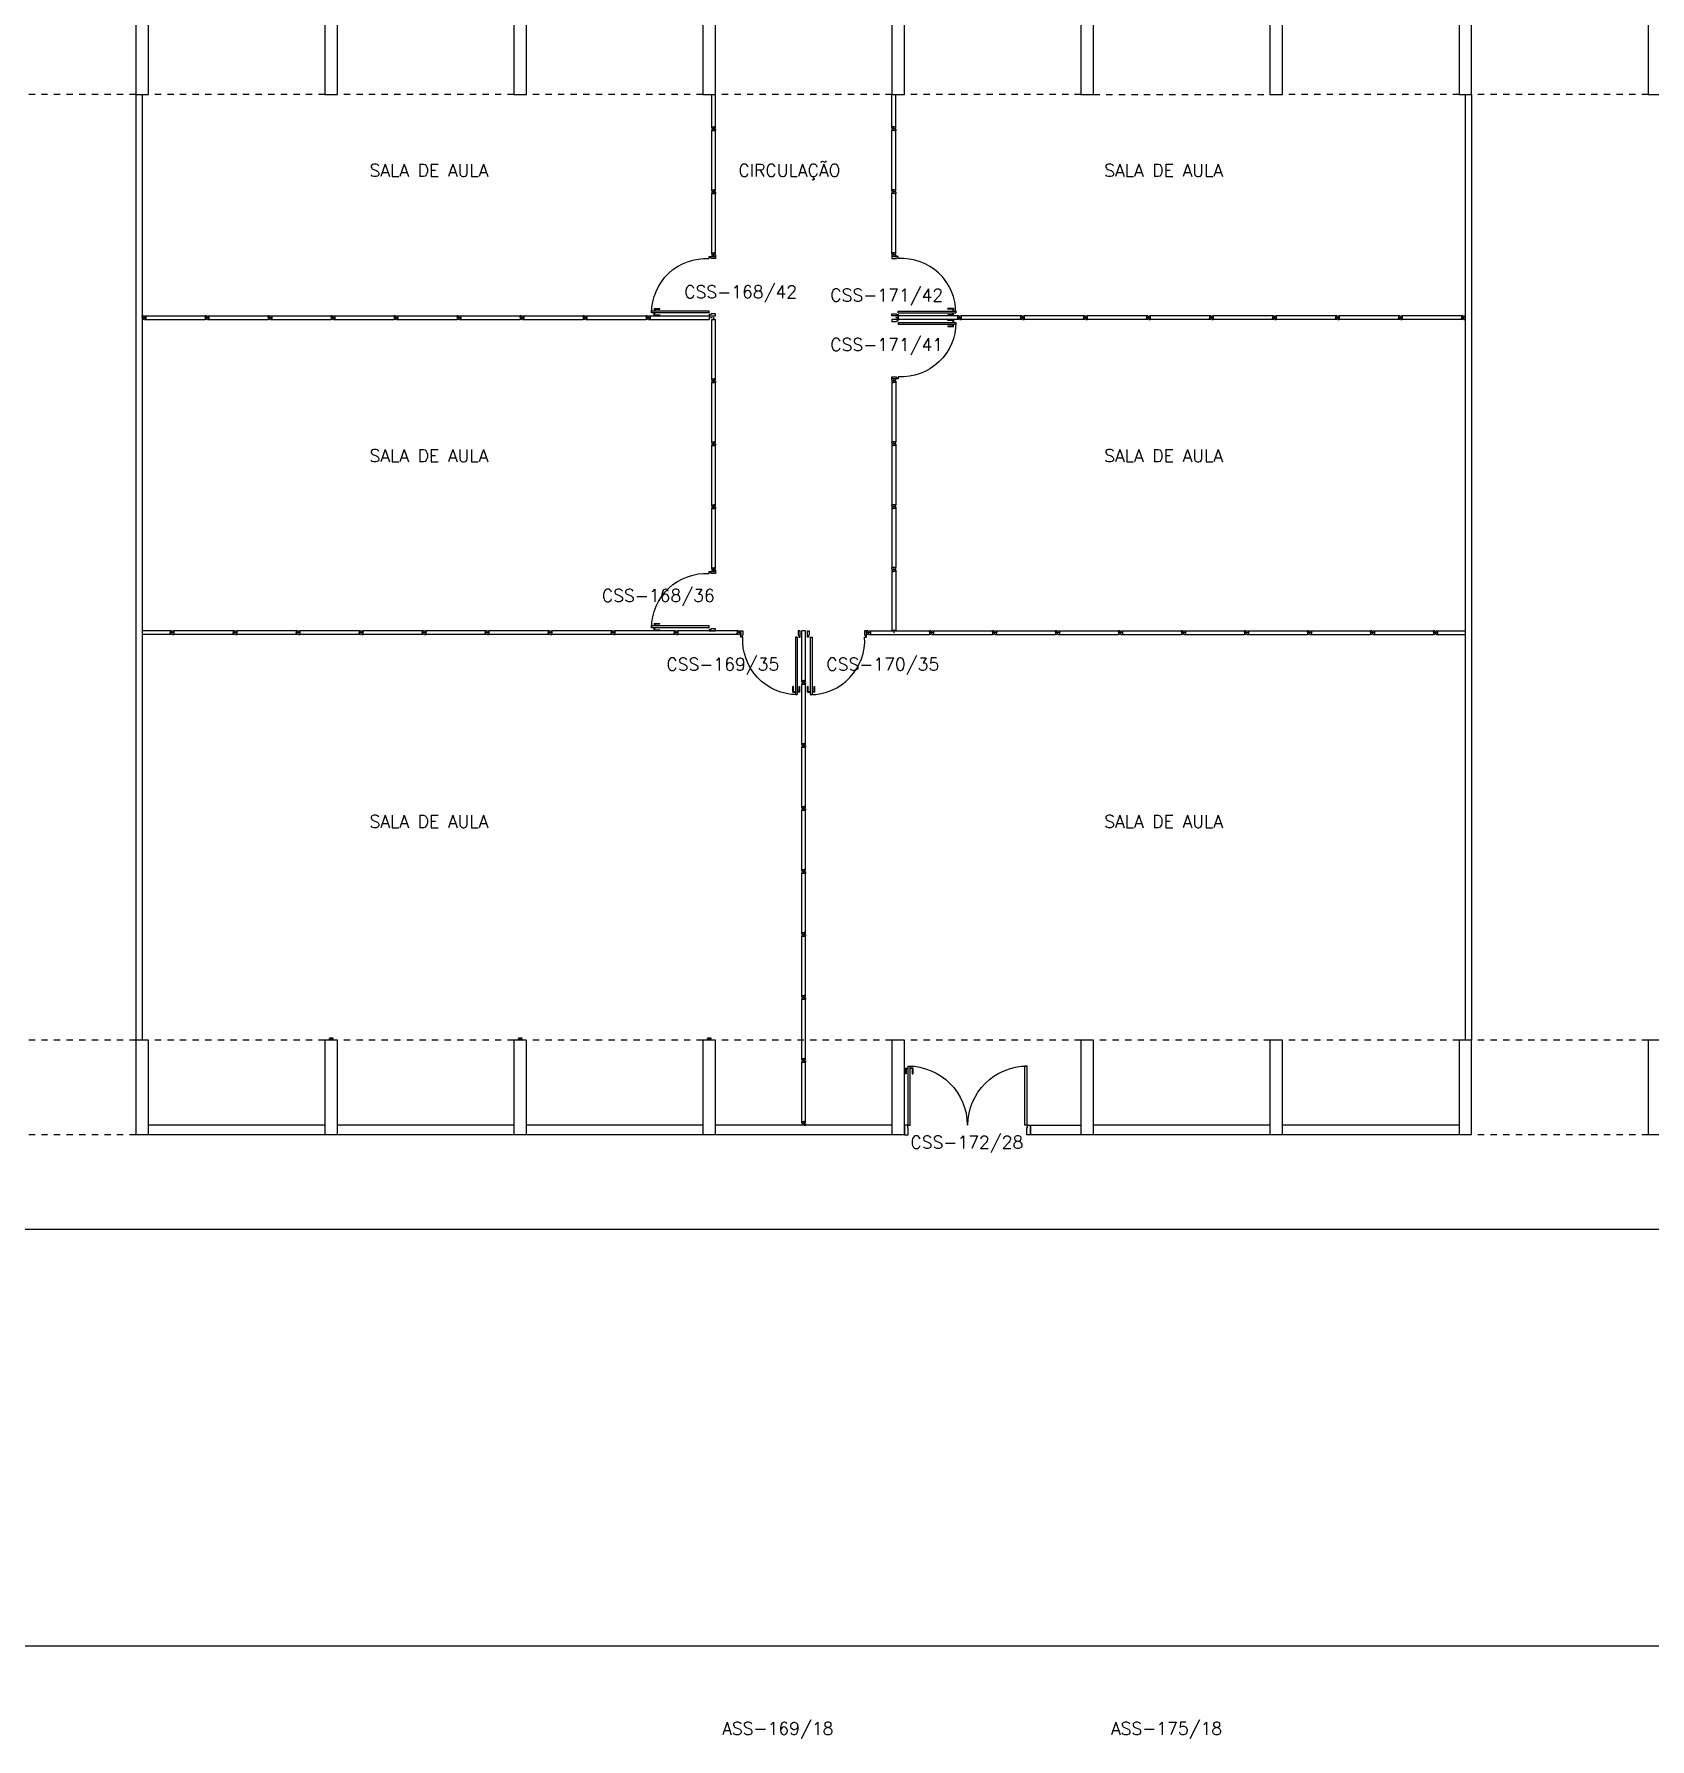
# Model space of a CAD drawing. Extents: x -248 to -11, y 347 to 447.
# Drawn here: x -76.88 to -51.24, y 379.48 to 406.54 of the extents above; entities that cross this region are included whole.
import ezdxf
from ezdxf.enums import TextEntityAlignment as Align

# ---------------------------------------------------------------- set-up
doc = ezdxf.new("R2010")
doc.units = 0
doc.header["$LTSCALE"] = 0.02
doc.header["$MEASUREMENT"] = 0
doc.linetypes.add('HIDDEN2', pattern=[0.1875, 0.125, -0.0625])
doc.layers.get('0').update_dxf_attribs({"linetype": 'CONTINUOUS'})
for name, color, linetype in [('ALV', 2, 'CONTINUOUS'), ('DIV', 2, 'CONTINUOUS'), ('ESQ', 1, 'CONTINUOUS'), ('ESTR', 3, 'CONTINUOUS'), ('PISO', 1, 'CONTINUOUS'), ('PROJ', 1, 'HIDDEN2'), ('TEXTO', 2, 'CONTINUOUS'), ('TEXTO-ENDEREÇO', 2, 'CONTINUOUS')]:
    doc.layers.add(name, color=color, linetype=linetype)
doc.styles.add('UNB-100', font='simplex.shx', dxfattribs={"height": 0.2})
doc.styles.add('UNB-100-1', font='simplex.shx', dxfattribs={"height": 0.2})

# ---------------------------------------------------------------- blocks, each defined once
blk = doc.blocks.new('PILAR-SSS')
for points in [[(0.003, -26.452), (0.003, -27.952), (0.203, -27.952), (0.203, -26.452)], [(0.003, -42.962), (0.003, -44.462), (0.203, -44.462), (0.203, -42.962)]]:
    blk.add_lwpolyline(points, close=True)
blk = doc.blocks.new('MTINI-SSS')
for p, q in [((-0.03, 0.008), (-0.03, 0.028)), ((-0.03, 0.028), (-0.008, 0.028)), ((-0.03, 0.008), (-0.02, 0.008)), ((-0.02, 0), (-0.02, 0.008)), ((-0.001, 0), (-0.02, 0)), ((-0.008, 0.019), (-0.008, 0.028)), ((0.008, 0.019), (-0.008, 0.019)), ((0.005, 0), (-0.005, 0)), ((0.02, 0), (-0.001, 0)), ((0, -0.005), (0, 0.005)), ((0.008, 0.019), (0.008, 0.028)), ((0.03, 0.028), (0.008, 0.028)), ((0.03, 0.008), (0.02, 0.008)), ((0.02, 0), (0.02, 0.008)), ((0.03, 0.008), (0.03, 0.028))]:
    blk.add_line(p, q)
blk = doc.blocks.new('PTDP-SSS')
for p, q in [((0.055, 1.015), (0.09, 1.015)), ((0.055, 0.075), (0.055, 1.015)), ((0.09, 0.075), (0.09, 1.015)), ((1.91, 0.075), (1.91, 1.015)), ((1.945, 1.015), (1.91, 1.015)), ((1.945, 0.075), (1.945, 1.015)), ((0.05, 0.075), (0, 0.075)), ((0, 0.075), (0, -0.075)), ((0.05, 0.04), (0.05, 0.075)), ((0.06, 0.04), (0.05, 0.04)), ((0.055, 0.075), (0.09, 0.075)), ((0.06, -0.075), (0.06, 0.04)), ((1.945, 0.075), (1.91, 0.075)), ((1.94, -0.075), (1.94, 0.04)), ((1.94, 0.04), (1.95, 0.04)), ((1.95, 0.04), (1.95, 0.075)), ((1.95, 0.075), (2, 0.075)), ((2, 0.075), (2, -0.075)), ((0, -0.075), (0.06, -0.075)), ((2, -0.075), (1.94, -0.075))]:
    blk.add_line(p, q)
for centre, start, end in [((0.055, 0.075), 0, 90), ((1.945, 0.075), 90, 180)]:
    blk.add_arc(centre, 0.94, start, end)
blk = doc.blocks.new('DIVMT-SSS')
for p, q in [((-0.03, 0.008), (-0.03, 0.03)), ((-0.006, 0.03), (-0.03, 0.03)), ((-0.03, 0.008), (-0.02, 0.008)), ((-0.02, -0.008), (-0.02, 0.008)), ((-0.006, 0.02), (-0.006, 0.03)), ((0.006, 0.02), (-0.006, 0.02)), ((-0.005, 0), (0.005, 0)), ((0.005, 0), (-0.005, 0)), ((0, 0.005), (0, -0.005)), ((0, -0.005), (0, 0.005)), ((0.006, 0.03), (0.03, 0.03)), ((0.006, 0.02), (0.006, 0.03)), ((0.03, 0.008), (0.02, 0.008)), ((0.02, -0.008), (0.02, 0.008)), ((0.03, 0.008), (0.03, 0.03)), ((-0.03, -0.008), (-0.03, -0.03)), ((-0.03, -0.008), (-0.02, -0.008)), ((-0.03, -0.03), (-0.03, -0.97)), ((-0.03, -0.03), (-0.009, -0.03)), ((0.03, -0.03), (-0.03, -0.03)), ((-0.03, -0.03), (-0.006, -0.03)), ((-0.009, -0.03), (-0.027, -0.03)), ((-0.006, -0.02), (-0.006, -0.03)), ((-0.006, -0.02), (0.006, -0.02)), ((-0.006, -0.02), (-0.006, -0.03)), ((0.006, -0.02), (-0.006, -0.02)), ((0.005, -0.03), (-0.005, -0.03)), ((0.006, -0.02), (0.006, -0.03)), ((0.006, -0.02), (0.006, -0.03)), ((0.03, -0.03), (0.006, -0.03)), ((0.03, -0.008), (0.02, -0.008)), ((0.03, -0.008), (0.03, -0.03)), ((0.03, -0.03), (0.03, -0.97)), ((0.03, -0.97), (-0.03, -0.97)), ((-0.006, -0.98), (-0.006, -0.97)), ((-0.006, -0.98), (0.006, -0.98)), ((0.006, -1.001), (-0.006, -1.001)), ((0.005, -0.97), (-0.005, -0.97)), ((0, -0.994), (0, -1.007)), ((0, -1.02), (0, -1.021)), ((0.006, -0.98), (0.006, -0.97))]:
    blk.add_line(p, q)
blk = doc.blocks.new('PDV2D-SSS')
for p, q in [((-0.148, 0.925), (-0.108, 0.925)), ((-0.148, 0.925), (-0.148, 0.835)), ((-0.138, 0.835), (-0.148, 0.835)), ((-0.138, 0.915), (-0.108, 0.915)), ((-0.138, 0.915), (-0.138, 0.835)), ((-0.106, 0.965), (-0.076, 0.965)), ((-0.106, 0.05), (-0.106, 0.965)), ((-0.076, 0.05), (-0.076, 0.965)), ((-0.034, 0.925), (-0.074, 0.925)), ((-0.044, 0.915), (-0.074, 0.915)), ((-0.044, 0.915), (-0.044, 0.835)), ((-0.044, 0.835), (-0.034, 0.835)), ((-0.034, 0.925), (-0.034, 0.835)), ((-0.95, 0.05), (-0.97, 0.05)), ((-0.97, 0.05), (-0.97, 0.035)), ((-0.97, 0.035), (-0.97, -0.035)), ((-0.95, 0.02), (-0.95, 0.05)), ((-0.95, 0.02), (-0.94, 0.02)), ((-0.94, -0.05), (-0.94, 0.02)), ((-0.076, 0.05), (-0.106, 0.05)), ((-0.051, 0.02), (-0.061, 0.02)), ((-0.061, -0.05), (-0.061, 0.02)), ((-0.051, 0.05), (-0.031, 0.05)), ((-0.051, 0.02), (-0.051, 0.05)), ((-0.031, 0.05), (-0.031, -0.05)), ((-0.97, -0.035), (-0.97, -0.05)), ((-0.97, -0.05), (-0.94, -0.05)), ((-0.031, -0.05), (-0.061, -0.05))]:
    blk.add_line(p, q)
at = {"color": 1}
blk.add_arc((-0.076, 0.1), 0.865, 90, 183.3214, dxfattribs=at)

msp = doc.modelspace()

# ---------------------------------------------------------------- linework, layer by layer
at = {"layer": 'ALV'}
for p, q in [((-72.266, 389.217), (-75.066, 389.217)), ((-69.266, 389.217), (-72.066, 389.217)), ((-66.266, 389.217), (-69.066, 389.217)), ((-63.266, 389.217), (-66.066, 389.217)), ((-61.066, 389.217), (-60.266, 389.217)), ((-61.066, 389.067), (-61.066, 389.217)), ((-57.266, 389.217), (-60.066, 389.217)), ((-54.266, 389.217), (-57.066, 389.217)), ((-72.266, 389.067), (-75.066, 389.067)), ((-69.266, 389.067), (-72.066, 389.067)), ((-66.266, 389.067), (-69.066, 389.067)), ((-63.266, 389.067), (-66.066, 389.067)), ((-60.266, 389.067), (-61.066, 389.067)), ((-57.266, 389.067), (-60.066, 389.067)), ((-54.266, 389.067), (-57.066, 389.067))]:
    msp.add_line(p, q, dxfattribs=at)
at = {"layer": 'DIV'}
for p, q in [((-66.126, 405.067), (-66.126, 405.577)), ((-66.066, 405.067), (-66.066, 405.577)), ((-63.266, 405.067), (-63.266, 405.577)), ((-63.206, 405.067), (-63.206, 405.577)), ((-66.126, 405.067), (-66.066, 405.067)), ((-66.126, 405.045), (-66.126, 405.067)), ((-66.126, 405.067), (-66.102, 405.067)), ((-66.126, 405.045), (-66.116, 405.045)), ((-66.126, 405.029), (-66.126, 405.007)), ((-66.126, 405.029), (-66.116, 405.029)), ((-66.102, 405.007), (-66.126, 405.007)), ((-66.116, 405.045), (-66.116, 405.029)), ((-66.102, 405.057), (-66.102, 405.067)), ((-66.102, 405.057), (-66.102, 405.067)), ((-66.09, 405.057), (-66.102, 405.057)), ((-66.102, 405.057), (-66.09, 405.057)), ((-66.091, 405.037), (-66.102, 405.037)), ((-66.102, 405.037), (-66.091, 405.037)), ((-66.102, 405.016), (-66.102, 405.007)), ((-66.102, 405.016), (-66.09, 405.016)), ((-66.101, 405.067), (-66.091, 405.067)), ((-66.096, 405.032), (-66.096, 405.042)), ((-66.096, 405.042), (-66.096, 405.032)), ((-66.09, 405.057), (-66.09, 405.067)), ((-66.066, 405.067), (-66.09, 405.067)), ((-66.09, 405.057), (-66.09, 405.067)), ((-66.09, 405.016), (-66.09, 405.007)), ((-66.09, 405.007), (-66.066, 405.007)), ((-66.066, 405.067), (-66.087, 405.067)), ((-66.087, 405.067), (-66.069, 405.067)), ((-66.076, 405.045), (-66.076, 405.029)), ((-66.066, 405.045), (-66.076, 405.045)), ((-66.066, 405.029), (-66.076, 405.029)), ((-66.066, 405.045), (-66.066, 405.067)), ((-66.066, 405.029), (-66.066, 405.007)), ((-63.266, 405.067), (-63.245, 405.067)), ((-63.206, 405.067), (-63.266, 405.067)), ((-63.266, 405.045), (-63.266, 405.067)), ((-63.266, 405.067), (-63.242, 405.067)), ((-63.266, 405.045), (-63.256, 405.045)), ((-63.266, 405.029), (-63.266, 405.007)), ((-63.266, 405.029), (-63.256, 405.029)), ((-63.242, 405.007), (-63.266, 405.007)), ((-63.245, 405.067), (-63.263, 405.067)), ((-63.256, 405.045), (-63.256, 405.029)), ((-63.242, 405.057), (-63.242, 405.067)), ((-63.242, 405.057), (-63.242, 405.067)), ((-63.242, 405.057), (-63.23, 405.057)), ((-63.23, 405.057), (-63.242, 405.057)), ((-63.242, 405.016), (-63.242, 405.007)), ((-63.23, 405.016), (-63.242, 405.016)), ((-63.231, 405.067), (-63.241, 405.067)), ((-63.241, 405.037), (-63.231, 405.037)), ((-63.231, 405.037), (-63.241, 405.037)), ((-63.236, 405.032), (-63.236, 405.042)), ((-63.236, 405.042), (-63.236, 405.032)), ((-63.23, 405.057), (-63.23, 405.067)), ((-63.206, 405.067), (-63.23, 405.067)), ((-63.23, 405.057), (-63.23, 405.067)), ((-63.23, 405.016), (-63.23, 405.007)), ((-63.23, 405.007), (-63.206, 405.007)), ((-63.206, 405.045), (-63.216, 405.045)), ((-63.216, 405.045), (-63.216, 405.029)), ((-63.206, 405.029), (-63.216, 405.029)), ((-63.206, 405.045), (-63.206, 405.067)), ((-63.206, 405.029), (-63.206, 405.007)), ((-74.723, 397.067), (-75.166, 397.067)), ((-74.723, 397.067), (-74.723, 397.007)), ((-74.701, 397.067), (-74.723, 397.067)), ((-74.723, 397.067), (-74.723, 397.043)), ((-74.714, 397.043), (-74.723, 397.043)), ((-74.714, 397.043), (-74.723, 397.043)), ((-74.723, 397.042), (-74.723, 397.032)), ((-74.714, 397.031), (-74.723, 397.031)), ((-74.723, 397.007), (-74.723, 397.031)), ((-74.714, 397.031), (-74.723, 397.031)), ((-74.723, 397.007), (-74.723, 397.028)), ((-74.723, 397.028), (-74.723, 397.01)), ((-74.714, 397.031), (-74.714, 397.043)), ((-74.714, 397.043), (-74.714, 397.031)), ((-74.701, 397.067), (-74.701, 397.057)), ((-74.701, 397.057), (-74.685, 397.057)), ((-74.701, 397.017), (-74.685, 397.017)), ((-74.701, 397.007), (-74.701, 397.017)), ((-74.688, 397.037), (-74.699, 397.037)), ((-74.699, 397.037), (-74.688, 397.037)), ((-74.693, 397.032), (-74.693, 397.043)), ((-74.693, 397.043), (-74.693, 397.032)), ((-74.685, 397.067), (-74.663, 397.067)), ((-74.685, 397.067), (-74.685, 397.057)), ((-74.685, 397.007), (-74.685, 397.017)), ((-74.673, 397.043), (-74.663, 397.043)), ((-74.673, 397.043), (-74.673, 397.031)), ((-74.673, 397.031), (-74.663, 397.031)), ((-74.663, 397.043), (-74.663, 397.067)), ((-74.663, 397.031), (-74.663, 397.007)), ((-64.696, 396.277), (-64.696, 397.067)), ((-64.636, 397.067), (-64.696, 397.067)), ((-64.636, 396.277), (-64.636, 397.067)), ((-54.669, 397.043), (-54.669, 397.067)), ((-54.647, 397.067), (-54.669, 397.067)), ((-54.659, 397.043), (-54.669, 397.043)), ((-54.669, 397.031), (-54.669, 397.007)), ((-54.659, 397.031), (-54.669, 397.031)), ((-54.659, 397.043), (-54.659, 397.031)), ((-54.647, 397.067), (-54.647, 397.057)), ((-54.631, 397.057), (-54.647, 397.057)), ((-54.647, 397.007), (-54.647, 397.017)), ((-54.631, 397.017), (-54.647, 397.017)), ((-54.644, 397.037), (-54.634, 397.037)), ((-54.634, 397.037), (-54.644, 397.037)), ((-54.639, 397.032), (-54.639, 397.043)), ((-54.639, 397.043), (-54.639, 397.032)), ((-54.631, 397.067), (-54.609, 397.067)), ((-54.631, 397.067), (-54.631, 397.057)), ((-54.631, 397.007), (-54.631, 397.017)), ((-54.618, 397.043), (-54.609, 397.043)), ((-54.618, 397.031), (-54.618, 397.043)), ((-54.618, 397.043), (-54.609, 397.043)), ((-54.618, 397.043), (-54.618, 397.031)), ((-54.618, 397.031), (-54.609, 397.031)), ((-54.618, 397.031), (-54.609, 397.031)), ((-54.609, 397.067), (-54.166, 397.067)), ((-54.609, 397.067), (-54.609, 397.007)), ((-54.609, 397.067), (-54.609, 397.043)), ((-54.609, 397.042), (-54.609, 397.032)), ((-54.609, 397.007), (-54.609, 397.031)), ((-54.609, 397.007), (-54.609, 397.028)), ((-54.609, 397.028), (-54.609, 397.01)), ((-74.723, 397.007), (-75.166, 397.007)), ((-74.701, 397.007), (-74.723, 397.007)), ((-74.685, 397.007), (-74.663, 397.007)), ((-54.647, 397.007), (-54.669, 397.007)), ((-54.631, 397.007), (-54.609, 397.007)), ((-54.609, 397.007), (-54.166, 397.007)), ((-64.696, 396.277), (-64.636, 396.277)), ((-64.696, 396.255), (-64.696, 396.277)), ((-64.696, 396.277), (-64.672, 396.277)), ((-64.696, 396.255), (-64.686, 396.255)), ((-64.696, 396.239), (-64.696, 396.217)), ((-64.696, 396.239), (-64.686, 396.239)), ((-64.672, 396.217), (-64.696, 396.217)), ((-64.686, 396.255), (-64.686, 396.239)), ((-64.672, 396.268), (-64.672, 396.277)), ((-64.672, 396.268), (-64.672, 396.277)), ((-64.66, 396.268), (-64.672, 396.268)), ((-64.672, 396.268), (-64.66, 396.268)), ((-64.672, 396.227), (-64.672, 396.217)), ((-64.672, 396.227), (-64.66, 396.227)), ((-64.671, 396.277), (-64.661, 396.277)), ((-64.661, 396.247), (-64.671, 396.247)), ((-64.671, 396.247), (-64.661, 396.247)), ((-64.666, 396.242), (-64.666, 396.253)), ((-64.666, 396.253), (-64.666, 396.242)), ((-64.66, 396.268), (-64.66, 396.277)), ((-64.636, 396.277), (-64.66, 396.277)), ((-64.66, 396.268), (-64.66, 396.277)), ((-64.66, 396.227), (-64.66, 396.217)), ((-64.66, 396.217), (-64.636, 396.217)), ((-64.636, 396.277), (-64.657, 396.277)), ((-64.657, 396.277), (-64.639, 396.277)), ((-64.646, 396.255), (-64.646, 396.239)), ((-64.636, 396.255), (-64.646, 396.255)), ((-64.636, 396.239), (-64.646, 396.239)), ((-64.636, 396.255), (-64.636, 396.277)), ((-64.636, 396.239), (-64.636, 396.217)), ((-72.135, 390.598), (-72.195, 390.598)), ((-72.171, 390.588), (-72.171, 390.598)), ((-72.171, 390.588), (-72.159, 390.588)), ((-72.159, 390.567), (-72.171, 390.567)), ((-72.16, 390.598), (-72.17, 390.598)), ((-72.165, 390.587), (-72.165, 390.586)), ((-72.165, 390.574), (-72.165, 390.56)), ((-72.159, 390.588), (-72.159, 390.598)), ((-69.135, 390.598), (-69.195, 390.598)), ((-69.171, 390.588), (-69.171, 390.598)), ((-69.171, 390.588), (-69.159, 390.588)), ((-69.159, 390.567), (-69.171, 390.567)), ((-69.16, 390.598), (-69.17, 390.598)), ((-69.165, 390.587), (-69.165, 390.586)), ((-69.165, 390.574), (-69.165, 390.56)), ((-69.159, 390.588), (-69.159, 390.598)), ((-66.135, 390.598), (-66.195, 390.598)), ((-66.171, 390.588), (-66.171, 390.598)), ((-66.171, 390.588), (-66.159, 390.588)), ((-66.159, 390.567), (-66.171, 390.567)), ((-66.16, 390.598), (-66.17, 390.598)), ((-66.165, 390.587), (-66.165, 390.586)), ((-66.165, 390.574), (-66.165, 390.56)), ((-66.159, 390.588), (-66.159, 390.598))]:
    msp.add_line(p, q, dxfattribs=at)
at = {"layer": 'ESQ'}
for p, q in [((-75.266, 405.577), (-75.266, 390.567)), ((-75.166, 405.577), (-75.166, 390.567)), ((-54.166, 405.577), (-54.166, 390.567)), ((-54.066, 405.577), (-54.066, 390.567)), ((-63.052, 390.125), (-63.052, 390.035)), ((-63.052, 390.125), (-63.011, 390.125)), ((-63.042, 390.035), (-63.051, 390.035)), ((-63.042, 390.115), (-63.042, 390.035)), ((-63.042, 390.115), (-63.011, 390.115)), ((-62.936, 390.125), (-62.976, 390.125)), ((-62.946, 390.115), (-62.976, 390.115)), ((-62.946, 390.115), (-62.946, 390.035)), ((-62.946, 390.035), (-62.937, 390.035)), ((-62.936, 390.125), (-62.936, 390.035))]:
    msp.add_line(p, q, dxfattribs=at)
at = {"layer": 'PISO'}
for p, q in [((-240.266, 387.567), (-12.049, 387.567)), ((-240.266, 380.953), (-12.049, 380.953))]:
    msp.add_line(p, q, dxfattribs=at)
at = {"layer": 'PROJ'}
for p, q in [((-75.266, 405.577), (-78.066, 405.577)), ((-72.266, 405.577), (-75.066, 405.577)), ((-69.266, 405.577), (-72.066, 405.577)), ((-66.266, 405.577), (-69.066, 405.577)), ((-63.266, 405.577), (-66.066, 405.577)), ((-60.266, 405.577), (-63.066, 405.577)), ((-60.066, 405.577), (-57.266, 405.577)), ((-54.266, 405.577), (-57.066, 405.577)), ((-51.266, 405.577), (-54.066, 405.577)), ((-75.266, 390.567), (-78.066, 390.567)), ((-72.266, 390.567), (-75.066, 390.567)), ((-69.266, 390.567), (-72.066, 390.567)), ((-66.266, 390.567), (-69.066, 390.567)), ((-63.266, 390.567), (-66.066, 390.567)), ((-60.266, 390.567), (-63.066, 390.567)), ((-57.266, 390.567), (-60.066, 390.567)), ((-54.266, 390.567), (-57.066, 390.567)), ((-51.266, 390.567), (-54.066, 390.567)), ((-75.266, 389.067), (-78.066, 389.067)), ((-51.266, 389.067), (-54.066, 389.067))]:
    msp.add_line(p, q, dxfattribs=at)

# ---------------------------------------------------------------- block references
at = {"layer": 'DIV'}
for name, p, rotation in [('DIVMT-SSS', (-66.096, 404.037), 179.9999999294884), ('DIVMT-SSS', (-66.096, 403.037), 179.9999999294884), ('PDV2D-SSS', (-63.216, 402.036), 269.9999999529933), ('DIVMT-SSS', (-75.136, 402.037), 89.99999997649687), ('DIVMT-SSS', (-74.136, 402.037), 89.99999997649687), ('DIVMT-SSS', (-73.136, 402.037), 89.99999997649687), ('DIVMT-SSS', (-72.136, 402.037), 89.99999997649687), ('DIVMT-SSS', (-71.136, 402.037), 89.99999997649687), ('DIVMT-SSS', (-70.136, 402.037), 89.99999997649687), ('DIVMT-SSS', (-69.136, 402.037), 89.99999997649687), ('DIVMT-SSS', (-68.136, 402.037), 89.99999997649687), ('DIVMT-SSS', (-67.136, 402.037), 89.99999997649687), ('DIVMT-SSS', (-66.096, 401.037), 179.9999999294884), ('DIVMT-SSS', (-66.096, 400.037), 179.9999999294884), ('DIVMT-SSS', (-63.236, 401.038), 359.9999999294884), ('DIVMT-SSS', (-66.096, 399.037), 179.9999999294884), ('DIVMT-SSS', (-63.236, 400.038), 359.9999999294884), ('DIVMT-SSS', (-66.096, 398.037), 179.9999999294884), ('DIVMT-SSS', (-63.236, 399.038), 359.9999999294884), ('DIVMT-SSS', (-63.236, 398.038), 359.9999999294884), ('PDV2D-SSS', (-64.639, 397.017), 179.999999976495), ('DIVMT-SSS', (-63.639, 397.037), 89.99999997649687), ('DIVMT-SSS', (-62.639, 397.037), 89.99999997649687), ('DIVMT-SSS', (-61.639, 397.037), 89.99999997649687), ('DIVMT-SSS', (-60.639, 397.037), 89.99999997649687), ('DIVMT-SSS', (-59.639, 397.037), 89.99999997649687), ('DIVMT-SSS', (-58.639, 397.037), 89.99999997649687), ('DIVMT-SSS', (-57.639, 397.037), 89.99999997649687), ('DIVMT-SSS', (-56.639, 397.037), 89.99999997649687), ('DIVMT-SSS', (-55.639, 397.037), 89.99999997649687), ('DIVMT-SSS', (-64.666, 395.247), 179.9999999294884), ('DIVMT-SSS', (-64.666, 394.247), 179.9999999294884), ('DIVMT-SSS', (-64.666, 393.247), 179.9999999294884), ('DIVMT-SSS', (-64.666, 392.247), 179.9999999294884), ('DIVMT-SSS', (-64.666, 391.247), 179.9999999294884), ('DIVMT-SSS', (-64.666, 390.247), 179.9999999294884), ('MTINI-SSS', (-72.165, 390.567), 359.9999999764968), ('MTINI-SSS', (-69.165, 390.567), 359.9999999764968), ('MTINI-SSS', (-66.165, 390.567), 359.9999999764968), ('DIVMT-SSS', (-64.666, 389.247), 179.9999999294884)]:
    msp.add_blockref(name, p, dxfattribs=dict(at, rotation=rotation))
at = {"layer": 'DIV', "xscale": -1}
for name, p, rotation in [('DIVMT-SSS', (-63.236, 404.037), 180.0000000705116), ('DIVMT-SSS', (-63.236, 403.037), 180.0000000705116), ('PDV2D-SSS', (-66.116, 402.036), 90.00000004700664), ('PDV2D-SSS', (-63.216, 402.038), 270.0000000470067), ('DIVMT-SSS', (-62.196, 402.037), 270.0000000235033), ('DIVMT-SSS', (-61.196, 402.037), 270.0000000235033), ('DIVMT-SSS', (-60.196, 402.037), 270.0000000235033), ('DIVMT-SSS', (-59.196, 402.037), 270.0000000235033), ('DIVMT-SSS', (-58.196, 402.037), 270.0000000235033), ('DIVMT-SSS', (-57.196, 402.037), 270.0000000235033), ('DIVMT-SSS', (-56.196, 402.037), 270.0000000235033), ('DIVMT-SSS', (-55.196, 402.037), 270.0000000235033), ('DIVMT-SSS', (-54.196, 402.037), 270.0000000235033), ('PDV2D-SSS', (-66.116, 397.036), 90.00000004700664), ('DIVMT-SSS', (-73.693, 397.037), 270.0000000235033), ('DIVMT-SSS', (-72.693, 397.037), 270.0000000235033), ('DIVMT-SSS', (-71.693, 397.037), 270.0000000235033), ('DIVMT-SSS', (-70.693, 397.037), 270.0000000235033), ('DIVMT-SSS', (-69.693, 397.037), 270.0000000235033), ('DIVMT-SSS', (-68.693, 397.037), 270.0000000235033), ('DIVMT-SSS', (-67.693, 397.037), 270.0000000235033), ('DIVMT-SSS', (-66.693, 397.037), 270.0000000235033), ('DIVMT-SSS', (-65.693, 397.037), 270.0000000235033), ('PDV2D-SSS', (-64.693, 397.017), 180.000000023505)]:
    msp.add_blockref(name, p, dxfattribs=dict(at, rotation=rotation))
at = {"layer": 'ESQ', "xscale": -1, "rotation": 2.350311945065187e-08}
msp.add_blockref('PTDP-SSS', (-61.066, 389.142), dxfattribs=at)
at = {"layer": 'ESTR'}
for p in [(-75.269, 433.53), (-72.269, 433.53), (-69.269, 433.53), (-66.269, 433.53), (-63.269, 433.53), (-60.269, 433.53), (-57.269, 433.53), (-54.269, 433.53), (-51.269, 433.53)]:
    msp.add_blockref('PILAR-SSS', p, dxfattribs=at)

# ---------------------------------------------------------------- texts
at = {"layer": 'TEXTO', "style": 'UNB-100'}
for s, p in [('SALA DE AULA', (-71.557, 404.275)), ('CIRCULAÇÃO', (-65.703, 404.275)), ('SALA DE AULA', (-59.897, 404.275)), ('SALA DE AULA', (-71.557, 399.746)), ('SALA DE AULA', (-59.897, 399.746)), ('SALA DE AULA', (-71.557, 393.94)), ('SALA DE AULA', (-59.897, 393.94))]:
    msp.add_text(s, height=0.2, dxfattribs=at).set_placement(p)
at = {"layer": 'TEXTO-ENDEREÇO', "style": 'UNB-100-1'}
for s, rotation, p in [('CSS-168/42', 360, (-65.667, 402.346)), ('CSS-171/42', 360, (-63.349, 402.295)), ('CSS-171/41', 360, (-63.349, 401.509)), ('CSS-168/36', 360, (-66.974, 397.526)), ('CSS-169/35', 360, (-65.95, 396.436)), ('CSS-170/35', 360, (-63.411, 396.436)), ('CSS-172/28', 0, (-62.077, 388.848)), ('ASS-169/18', 360, (-65.078, 379.542)), ('ASS-175/18', 360, (-58.908, 379.542))]:
    msp.add_text(s, height=0.2, rotation=rotation, dxfattribs=at).set_placement(p, align=Align.CENTER)

doc.saveas('drawing.dxf')
